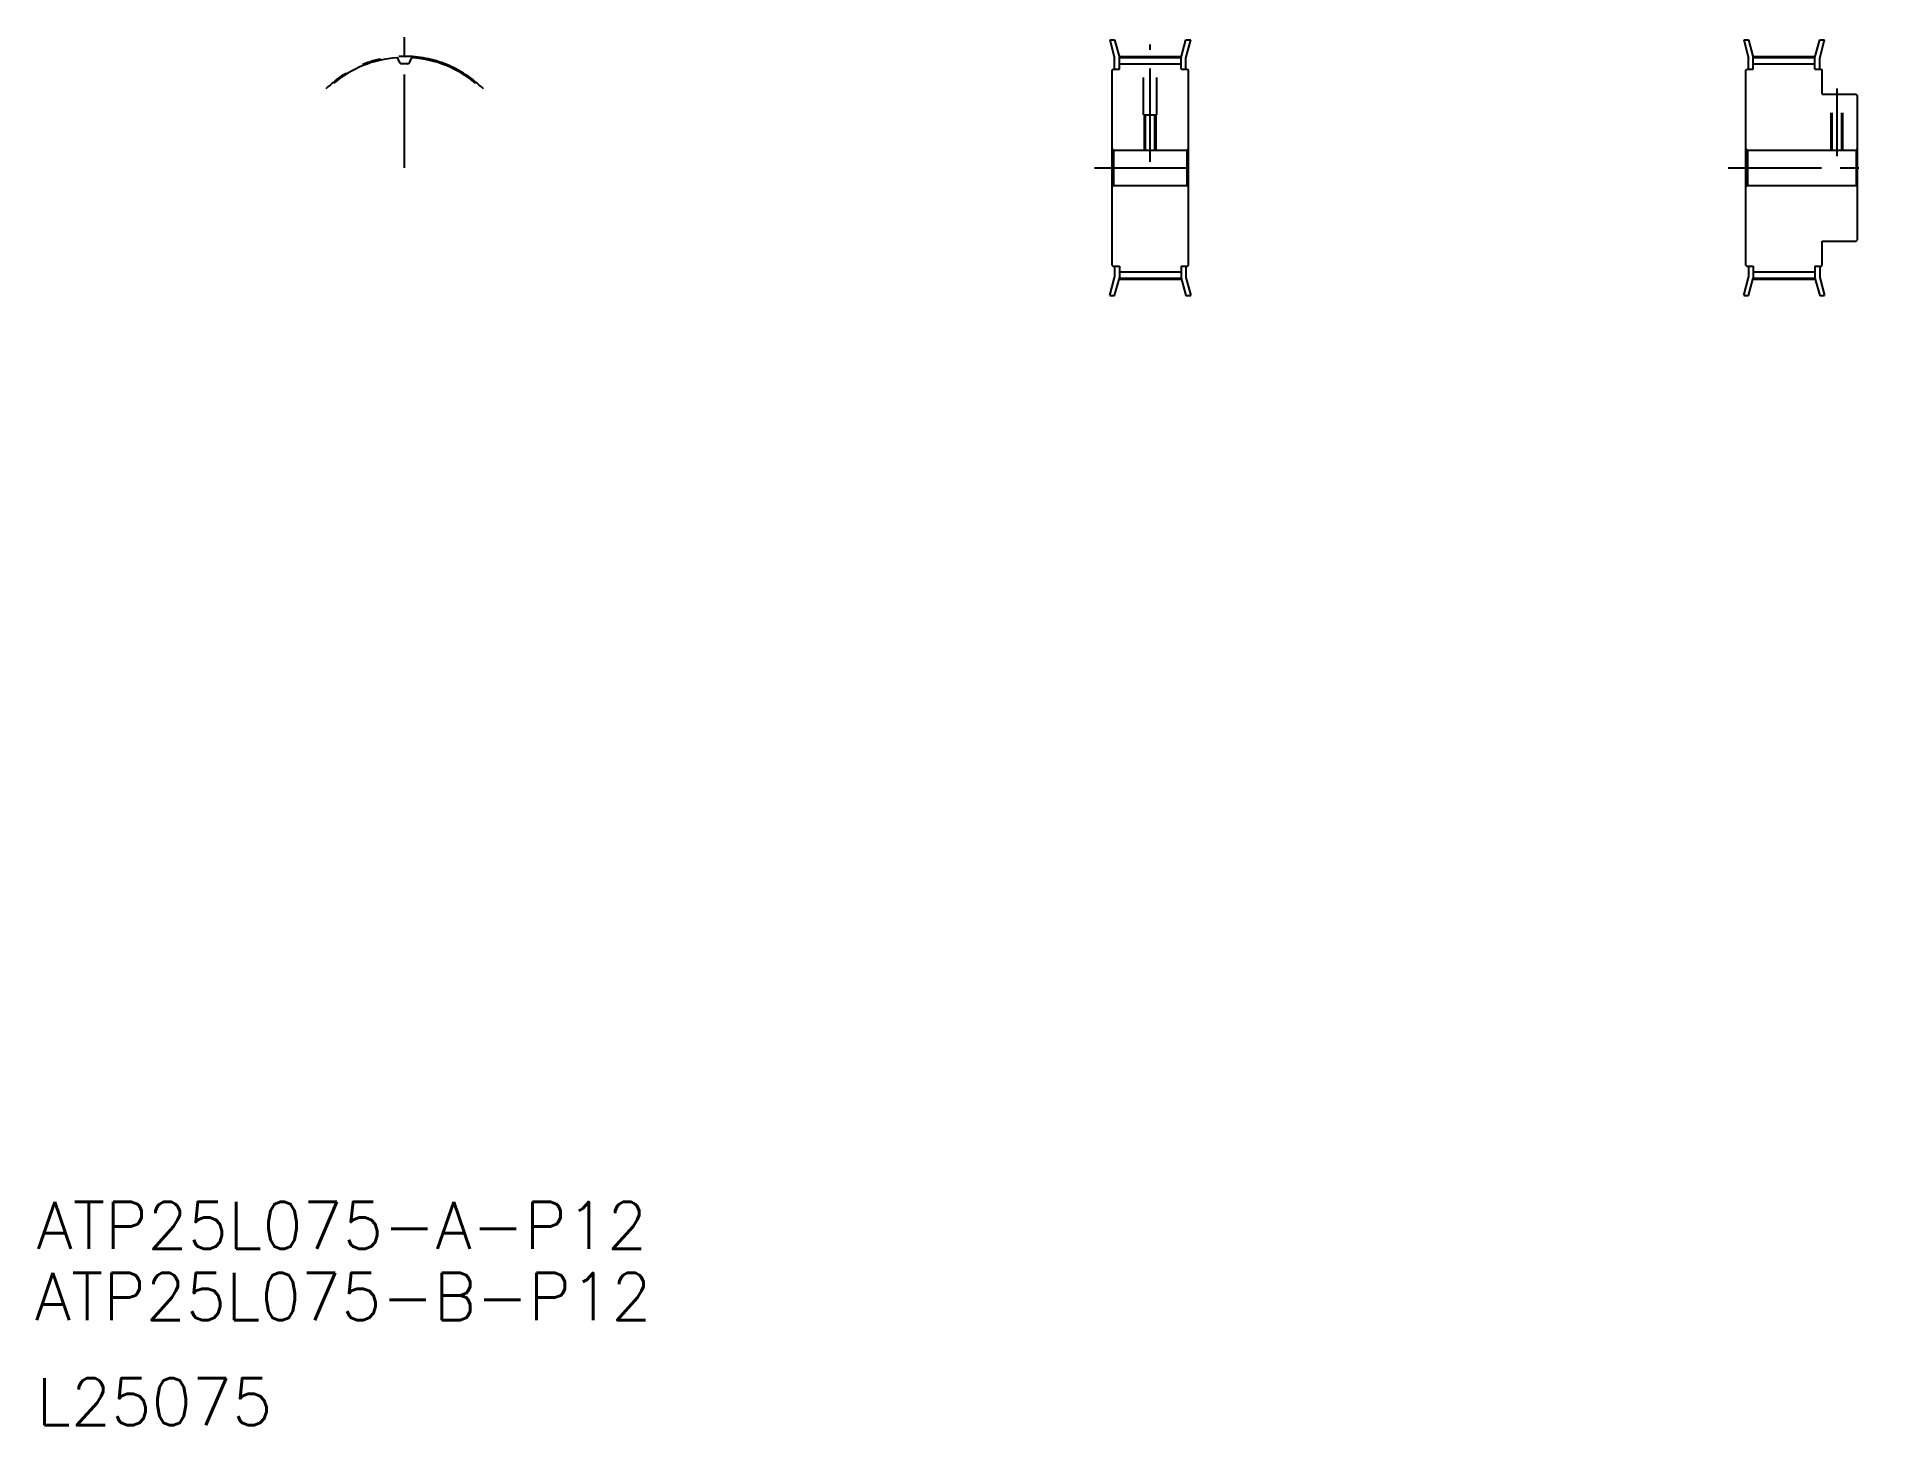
# Model space of a CAD drawing. Extents: x -349 to 276, y -249 to 223.
import ezdxf

# ---------------------------------------------------------------- set-up
doc = ezdxf.new("R2010")
doc.units = 0
doc.linetypes.add('CENTER', pattern=[50.8, 31.75, -6.35, 6.35, -6.35])
doc.linetypes.add('DASHED', pattern=[19.05, 12.7, -6.35])
doc.layers.get('0').update_dxf_attribs({"linetype": 'CONTINUOUS'})
doc.layers.add('CENTER', color=1, linetype='CENTER')
doc.styles.get("Standard").update_dxf_attribs({"font": 'txt', "bigfont": 'BIGFONT'})

msp = doc.modelspace()

# ---------------------------------------------------------------- linework, layer by layer
at = {"color": 7, "linetype": 'CONTINUOUS'}
for p, q in [((16.01, 222.23), (17.67, 222.23)), ((16.01, 222.23), (17.67, 216.04)), ((17.67, 222.23), (19.27, 216.25)), ((40.27, 216.25), (41.88, 222.23)), ((41.87, 216.04), (43.53, 222.23)), ((41.88, 222.23), (43.53, 222.23)), ((231.68, 222.23), (233.33, 216.04)), ((231.68, 222.23), (233.33, 222.23)), ((233.33, 222.23), (234.93, 216.25)), ((255.93, 216.25), (257.54, 222.23)), ((257.53, 216.04), (259.19, 222.23)), ((257.54, 222.23), (259.19, 222.23)), ((-225.65, 214.68), (-226.06, 215.81)), ((-222.12, 214.68), (-221.71, 215.81)), ((17.67, 212.23), (17.67, 216.04)), ((19.27, 216.25), (40.27, 216.25)), ((19.27, 212.23), (19.27, 216.25)), ((19.27, 214.12), (40.27, 214.12)), ((40.27, 212.23), (40.27, 216.25)), ((41.87, 212.23), (41.87, 216.04)), ((233.33, 212.23), (233.33, 216.04)), ((234.93, 216.25), (255.93, 216.25)), ((234.93, 212.23), (234.93, 216.25)), ((234.93, 214.12), (255.93, 214.12)), ((255.93, 212.23), (255.93, 216.25)), ((257.53, 212.23), (257.53, 216.04)), ((16.77, 211.93), (17.07, 212.23)), ((16.77, 145.53), (16.77, 211.93)), ((17.07, 212.23), (19.27, 212.23)), ((40.27, 212.23), (42.47, 212.23)), ((42.47, 212.23), (42.77, 211.93)), ((42.77, 145.53), (42.77, 211.93)), ((232.43, 211.93), (232.73, 212.23)), ((232.43, 145.53), (232.43, 211.93)), ((232.73, 212.23), (234.93, 212.23)), ((255.93, 212.23), (258.13, 212.23)), ((258.13, 212.23), (258.43, 211.93)), ((258.43, 203.73), (258.43, 211.93)), ((258.43, 203.73), (269.93, 203.73)), ((269.93, 203.73), (270.43, 203.23)), ((270.43, 154.23), (270.43, 203.23)), ((16.77, 185.23), (17.27, 184.73)), ((17.27, 184.73), (17.27, 172.73)), ((17.27, 184.73), (42.27, 184.73)), ((42.77, 185.23), (42.27, 184.73)), ((42.27, 184.73), (42.27, 172.73)), ((232.43, 185.23), (232.93, 184.73)), ((232.93, 184.73), (232.93, 172.73)), ((232.93, 184.73), (269.93, 184.73)), ((269.93, 184.73), (270.43, 185.23)), ((269.93, 184.73), (269.93, 172.73)), ((16.77, 172.23), (17.27, 172.73)), ((17.27, 172.73), (42.27, 172.73)), ((42.77, 172.23), (42.27, 172.73)), ((232.43, 172.23), (232.93, 172.73)), ((232.93, 172.73), (269.93, 172.73)), ((269.93, 172.73), (270.43, 172.23)), ((258.43, 153.73), (269.93, 153.73)), ((258.43, 145.53), (258.43, 153.73)), ((269.93, 153.73), (270.43, 154.23)), ((16.77, 145.53), (17.07, 145.23)), ((17.07, 145.23), (19.27, 145.23)), ((17.67, 145.23), (17.67, 141.42)), ((19.27, 145.23), (19.27, 141.21)), ((40.27, 145.23), (40.27, 141.21)), ((40.27, 145.23), (42.47, 145.23)), ((41.87, 145.23), (41.87, 141.42)), ((42.47, 145.23), (42.77, 145.53)), ((232.43, 145.53), (232.73, 145.23)), ((232.73, 145.23), (234.93, 145.23)), ((233.33, 145.23), (233.33, 141.42)), ((234.93, 145.23), (234.93, 141.21)), ((255.93, 145.23), (258.13, 145.23)), ((255.93, 145.23), (255.93, 141.21)), ((257.53, 145.23), (257.53, 141.42)), ((258.13, 145.23), (258.43, 145.53)), ((16.01, 135.23), (17.67, 141.42)), ((17.67, 135.23), (19.27, 141.21)), ((19.27, 143.34), (40.27, 143.34)), ((19.27, 141.21), (40.27, 141.21)), ((40.27, 141.21), (41.88, 135.23)), ((41.87, 141.42), (43.53, 135.23)), ((231.68, 135.23), (233.33, 141.42)), ((233.33, 135.23), (234.93, 141.21)), ((234.93, 143.34), (255.93, 143.34)), ((234.93, 141.21), (255.93, 141.21)), ((255.93, 141.21), (257.54, 135.23)), ((257.53, 141.42), (259.19, 135.23)), ((16.01, 135.23), (17.67, 135.23)), ((41.88, 135.23), (43.53, 135.23)), ((231.68, 135.23), (233.33, 135.23)), ((257.54, 135.23), (259.19, 135.23))]:
    msp.add_line(p, q, dxfattribs=at)
at = {"color": 3, "linetype": 'DASHED'}
for p, q in [((27.52, 196.73), (27.52, 214.12)), ((32.02, 196.73), (32.02, 214.12)), ((261.43, 184.73), (261.43, 203.73)), ((261.81, 184.73), (261.81, 203.73)), ((265.05, 184.73), (265.05, 203.73)), ((265.43, 184.73), (265.43, 203.73)), ((27.52, 196.73), (32.02, 196.73)), ((27.77, 184.73), (27.77, 196.73)), ((28.15, 184.73), (28.15, 196.73)), ((31.39, 184.73), (31.39, 196.73)), ((31.77, 184.73), (31.77, 196.73))]:
    msp.add_line(p, q, dxfattribs=at)
at = {"color": 7, "linetype": 'CONTINUOUS'}
for centre, radius, start, end in [((-223.89, 178.73), 37.52, 94.14476, 130), ((-226.56, 215.63), 0.53, 20, 94.14476), ((-224.84, 214.97), 0.86, 200, 271.51057), ((-223.89, 178.73), 35.39, 88.48943, 91.51057), ((-222.93, 214.97), 0.86, 268.48943, 340), ((-221.21, 215.63), 0.53, 85.85524, 160), ((-223.89, 178.73), 37.52, 50, 85.85524)]:
    msp.add_arc(centre, radius, start, end, dxfattribs=at)
at = {"layer": 'CENTER', "color": 1, "linetype": 'CENTER'}
for p, q in [((-223.89, 178.73), (-223.89, 223.29)), ((29.77, 180.73), (29.77, 220.63)), ((19.17, 216.63), (40.37, 216.63)), ((234.83, 216.63), (256.04, 216.63)), ((263.43, 182.73), (263.43, 205.73)), ((10.77, 178.73), (48.77, 178.73)), ((226.43, 178.73), (276.43, 178.73)), ((19.17, 140.83), (40.37, 140.83)), ((234.83, 140.83), (256.04, 140.83))]:
    msp.add_line(p, q, dxfattribs=at)
msp.add_arc((-223.89, 178.73), 37.9, 45, 135, dxfattribs=at)

# ---------------------------------------------------------------- texts
at = {"color": 7, "linetype": 'CONTINUOUS'}
for s, p in [('ATP25L075-A-P12', (-349.12, -189.05)), ('ATP25L075-B-P12', (-349.74, -213.26)), ('L25075', (-349.12, -249.05))]:
    msp.add_text(s, height=16, dxfattribs=at).set_placement(p)

doc.saveas('drawing.dxf')
